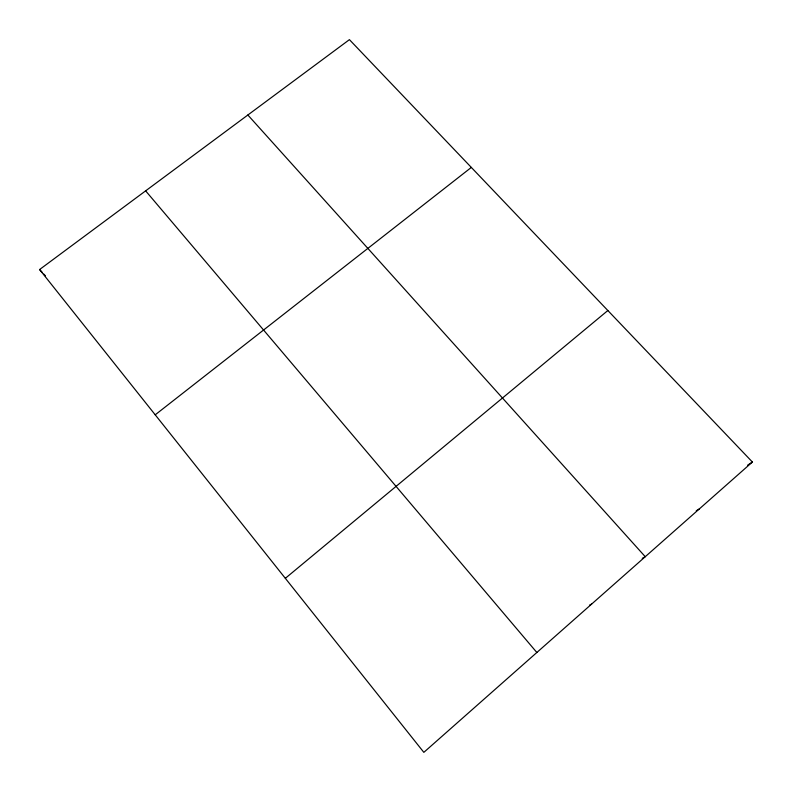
<?xml version="1.0" encoding="UTF-8"?>
<svg xmlns="http://www.w3.org/2000/svg" width="792" height="792" viewBox="0 0 792 792"><rect width="100%" height="100%" fill="white"/><g stroke="black" fill="none" stroke-linecap="round" stroke-linejoin="round"><path stroke-width="1.19" d="M752.4 462.033L423.839 752.351L39.6 269.537L349.421 39.649L752.4 462.033L747.628 465.161M285.338 578.318L607.85 310.523M155.212 414.82L471.329 167.419M696.257 510.791L699.386 508.88M642.272 558.33L645.252 556.707L247.856 115.008M589.773 604.92L591.614 604.108M39.6 269.537L42.085 272.23M43.748 274.032L45.411 275.824M145.629 190.862L536.847 652.489"/></g></svg>
